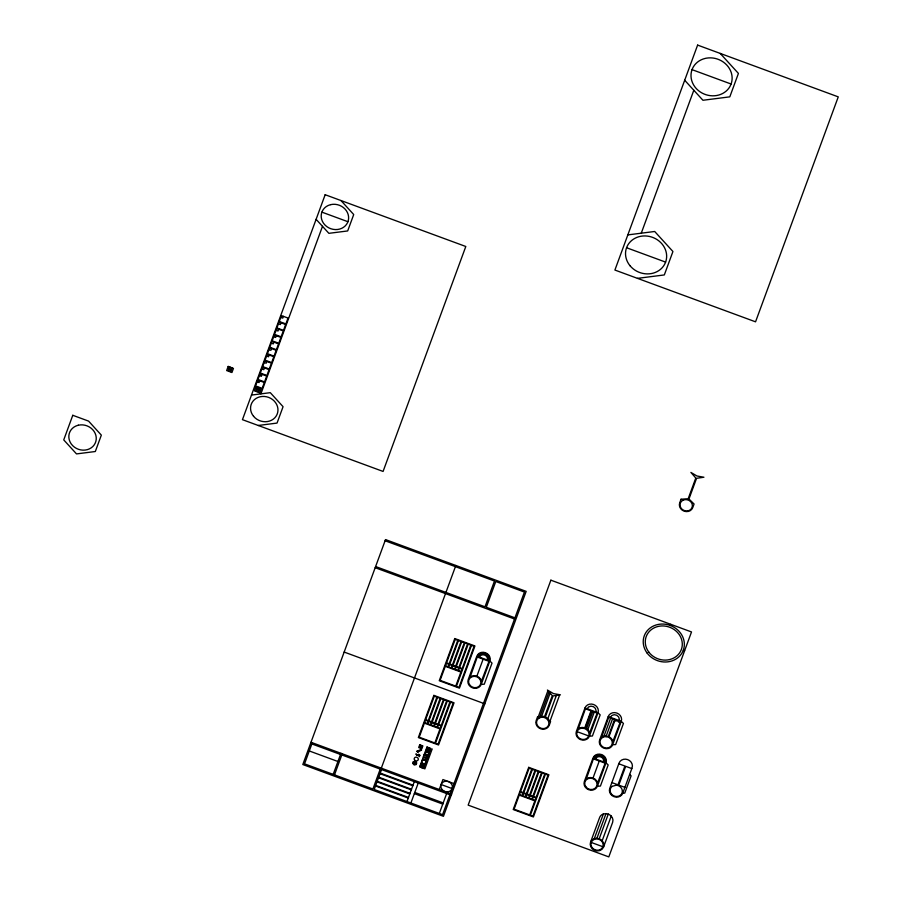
<?xml version="1.0" encoding="UTF-8"?>
<svg xmlns="http://www.w3.org/2000/svg" width="902" height="902" viewBox="0 0 902 902"><rect width="100%" height="100%" fill="white"/><g stroke="black" fill="none" stroke-linecap="round" stroke-linejoin="round"><path stroke-width="1.35" d="M595.839 711.971L596.064 710.686A4.623 4.16 20.3 0 0 587.157 708.769M619.088 720.529L619.324 719.244A4.623 4.16 20.3 0 0 610.406 717.338M259.697 380.791L259.043 382.549L257.093 381.828M262.065 374.341L261.422 376.1L259.46 375.379M264.433 367.903L263.79 369.662L261.828 368.941M266.8 361.454L266.158 363.213L264.207 362.491M269.168 355.016L268.525 356.775L266.575 356.053M271.536 348.567L270.893 350.326L268.943 349.604M273.915 342.129L273.261 343.887L271.31 343.166M276.283 335.679L275.629 337.438L273.678 336.717M278.65 329.241L278.008 331L276.046 330.279M281.018 322.792L280.375 324.551L278.425 323.829M283.386 316.354L282.743 318.113L280.793 317.391M260.892 393.87L322.499 226.323M312.295 742.752L304.538 763.847L372.909 789.013L380.667 767.929M333.188 774.39L340.945 753.305M334.495 774.874L342.241 753.779M381.309 768.166L455.848 565.475M381.963 768.403L374.206 789.498L442.578 814.664L524.434 592.062L495.784 581.508L486.302 607.283L514.952 617.836M406.994 801.562L414.311 781.639M410.895 802.994L418.224 783.083M423.568 768.38L424.865 764.862L420.952 763.43L419.667 766.948L424.876 768.865L432.193 748.942M476.876 676.15L483.122 659.17M641.266 233.19L693.818 90.256M439.263 789.498L442.927 779.542L453.999 783.612M481.228 684.404L489.854 660.974A6.934 6.246 20.3 0 0 485.49 652.721A6.934 6.246 20.3 0 0 476.831 656.182L468.206 679.612A6.934 6.246 20.3 0 0 472.569 687.865A6.934 6.246 20.3 0 0 481.228 684.404L484.273 684.201L492.018 663.105L489.854 660.974M439.319 813.469L446.648 793.546M538.314 716.786L547.74 691.157M539.903 716.673L548.878 692.274M541.504 716.56L550.017 693.39M547.751 718.86L556.263 695.69M550.028 721.093L559.454 695.476M584.981 707.969L576.367 731.409A6.934 6.246 20.3 0 0 580.719 739.663A6.934 6.246 20.3 0 0 589.389 736.201L592.422 735.987L600.18 714.891L598.003 712.76A6.934 6.246 20.3 0 0 593.651 704.507A6.934 6.246 20.3 0 0 584.981 707.969L598.003 712.76L589.389 736.201M586.526 728.692L592.839 711.531M587.777 729.707L594.271 712.061M608.241 716.538L599.627 739.967A6.934 6.246 20.3 0 0 603.979 748.22A6.934 6.246 20.3 0 0 612.65 744.759L615.683 744.545L623.44 723.46L621.264 721.329A6.934 6.246 20.3 0 0 616.912 713.076A6.934 6.246 20.3 0 0 608.241 716.538L621.264 721.329L612.65 744.759M603.945 736.246L610.631 718.082M606.178 736.055L608.286 736.506L614.533 719.514L608.681 717.361L601.578 737.362A6.934 6.246 20.3 0 1 603.382 736.404L604.047 736.212A6.934 6.246 20.3 0 1 606.178 736.055L612.582 718.793M593.031 778.009L599.278 761.017M597.383 786.262L606.009 762.833A6.934 6.246 20.3 0 0 601.645 754.579A6.934 6.246 20.3 0 0 592.986 758.041L584.361 781.47A6.934 6.246 20.3 0 0 588.724 789.724A6.934 6.246 20.3 0 0 597.383 786.262L600.428 786.048L608.173 764.964L606.009 762.833M670.242 625.458L670.682 624.285M594.328 838.634L597.101 838.285A6.934 6.246 20.3 0 1 603.404 847.395A6.934 6.246 20.3 0 1 592.264 848.816A6.934 6.246 20.3 0 1 594.305 838.634L603.393 813.976L606.167 813.627A6.934 6.246 20.3 0 1 612.638 822.331L603.573 846.989L590.551 842.197L599.616 817.539A6.934 6.246 20.3 0 1 603.37 813.976M596.921 838.285L605.986 813.627M599.21 838.736L608.286 814.078M602.175 840.72L611.252 816.062M622.741 793.23L632.065 767.873A6.934 6.246 20.3 0 0 627.713 759.619A6.934 6.246 20.3 0 0 619.043 763.081L609.718 788.438A6.934 6.246 20.3 0 0 614.07 796.692A6.934 6.246 20.3 0 0 622.741 793.23L624.759 793.095L631.107 775.855L629.652 774.435M692.026 69.646L692.398 68.732A20.814 18.728 20.3 0 1 705.308 58.393L706.345 58.179A20.814 18.728 20.3 0 1 731.161 72.318L731.466 73.299A20.814 18.728 20.3 0 1 720.799 94.349A20.814 18.728 20.3 0 1 695.498 87.663L694.856 86.829A20.814 18.728 20.3 0 1 692.026 69.646L731.094 84.021M417.93 752.065L417.322 750.915M425.327 754.895C432.802 754.162 427.638 749.539 424.368 754.185C424.538 756 427.018 753.745 424.842 753.677M627.826 234.903L654.694 231.487L672.937 251.511L664.323 274.941L637.466 278.357M251.489 395.065L270.296 392.674L283.07 406.689L277.038 423.083L258.231 425.473M626.54 247.734L665.608 262.11M321.89 212.139L347.935 221.723M683.321 650.218L684.618 650.703M385.086 540.76L494.476 581.035L485.005 606.809L375.615 566.535M375.187 567.708L514.523 619.009M577.021 731.646L588.735 735.953M344.169 652.067L484.802 703.842M618.783 763.78L624.906 766.035L617.994 784.841L611.872 782.586M631.806 768.572L625.684 766.328L618.772 785.123L624.894 787.378M441.101 784.514L452.161 788.596M310.998 742.278L451.631 794.053M310.559 743.451L451.203 795.226M380.238 773.093L413.026 785.157M380.024 773.679L412.812 785.743M309.285 750.96L337.934 761.502M378.739 777.197L411.515 789.261M378.524 777.772L411.301 789.848M414.773 792.452L443.198 802.915M414.345 793.625L442.769 804.088M377.228 781.29L410.004 793.354M377.013 781.876L409.79 793.94M375.717 785.394L408.493 797.458M375.503 785.98L408.279 798.044M427.492 757.714L423.331 756.981L426.973 759.123M720.179 53.398L738.422 73.423L729.808 96.852L702.94 100.269L684.697 80.244M340.945 200.526L353.719 214.541L347.687 230.946L328.88 233.336L316.106 219.321M594.61 758.638A5.209 4.679 20.3 0 1 601.104 756.034A5.209 4.679 20.3 0 1 604.374 762.235M595.591 758.999A4.16 3.743 20.3 0 1 600.788 756.913A4.16 3.743 20.3 0 1 603.404 761.874M479.436 657.141A4.16 3.743 20.3 0 1 484.633 655.066A4.16 3.743 20.3 0 1 487.249 660.016M478.455 656.78A5.209 4.679 20.3 0 1 484.949 654.187A5.209 4.679 20.3 0 1 488.219 660.377M580.392 728.444A6.246 5.615 20.3 0 0 577.415 736.1A6.246 5.615 20.3 0 0 586.12 738.839A6.246 5.615 20.3 0 0 587.89 730.8L585.421 728.782L582.264 728.106A6.201 5.57 20.3 0 0 580.414 728.433M257.938 381.242L258.863 381.422L257.961 381.174M259.111 381.332C257.521 383.35 257.453 378.896 259.111 381.332M416.848 751.411L417.806 752.121L421.651 749.99L420.727 749.551L416.848 751.411M72.78 415.292L63.738 439.894L76.512 453.909L95.319 451.519L101.34 435.125L88.576 421.11L72.78 415.292M228.183 366.415L226.65 370.564L227.98 371.06L229.514 366.9L228.183 366.415M230.168 367.148L228.634 371.297L229.965 371.782L231.487 367.633L230.168 367.148M232.118 367.926L230.619 372.03L231.949 372.515L233.449 368.411L232.118 367.926M325.16 194.719L242.446 419.667L383.079 471.442L465.804 246.494L325.16 194.719M257.735 380.069L255.582 385.932L262.178 388.356L264.331 382.493L257.735 380.069M260.114 373.631L257.961 379.483L264.545 381.907L266.699 376.055L260.114 373.631M262.482 367.182L260.328 373.045L266.913 375.469L269.067 369.606L262.482 367.182M264.85 360.744L262.696 366.595L269.292 369.019L271.446 363.168L264.85 360.744M267.217 354.294L265.064 360.157L271.66 362.581L273.813 356.718L267.217 354.294M269.585 347.856L267.432 353.708L274.028 356.132L276.181 350.28L269.585 347.856M271.953 341.407L269.799 347.27L276.395 349.694L278.549 343.831L271.953 341.407M274.332 334.958L272.167 340.821L278.763 343.245L280.917 337.393L274.332 334.958M276.7 328.52L274.546 334.383L281.131 336.807L283.284 330.944L276.7 328.52M279.068 322.07L276.914 327.933L283.499 330.357L285.663 324.506L279.068 322.07M281.435 315.632L279.282 321.495L285.878 323.919L288.031 318.056L281.435 315.632M260.001 374.804L261.084 375.796L260.362 375.063L261.411 374.905L260.599 374.375C263.576 374.702 258.299 373.496 261.039 374.928L260.001 374.804M256.021 386.755L254.499 390.904L255.83 391.4L257.352 387.24L256.021 386.755M258.006 387.488L256.472 391.637L257.803 392.122L259.336 387.973L258.006 387.488M259.968 388.266L258.457 392.359L259.787 392.855L261.298 388.751L259.968 388.266M385.526 539.588L302.813 764.535L443.446 816.31L526.17 591.362L385.526 539.588M433.862 695.374L418.348 737.554L438.53 744.984L454.044 702.805L433.862 695.374M454.755 638.537L439.251 680.717L459.434 688.147L474.937 645.967L454.755 638.537M424.391 723.145L419.216 737.205L434.843 742.955L440.007 728.895L424.391 723.145M425.462 720.213L424.605 722.558L427.21 723.517L428.067 721.172L425.462 720.213M434.29 696.197L425.676 719.627L428.281 720.585L436.895 697.156L434.29 696.197M445.284 666.307L440.108 680.367L455.735 686.118L460.911 672.069L445.284 666.307M446.355 663.387L445.498 665.721L448.102 666.679L448.959 664.346L446.355 663.387M455.194 639.36L446.58 662.801L449.185 663.759L457.799 640.319L455.194 639.36M413.375 761.638L412.733 763.396L414.097 764.896L416.115 764.637L416.758 762.878L415.394 761.378L413.375 761.638M419.734 744.748L418.697 747.566L421.82 748.716L422.858 745.898L419.734 744.748M413.691 761.976L413.195 763.329L414.243 764.49L415.799 764.287L416.296 762.934L415.236 761.784L413.691 761.976M428.721 721.408L427.852 723.754L430.457 724.712L431.325 722.367L428.721 721.408M437.549 697.393L428.935 720.822L431.539 721.78L440.153 698.351L437.549 697.393M449.613 664.582L448.756 666.928L451.361 667.886L452.218 665.541L449.613 664.582M458.453 640.567L449.827 663.996L452.432 664.954L461.057 641.525L458.453 640.567M413.792 762.517L414.142 763.983L415.698 763.757L415.348 762.291L413.792 762.517M420.073 745.413L419.543 746.879L421.696 746.01L420.073 745.413M422.012 746.597L421.471 748.051L419.847 747.454L422.012 746.597M419.847 755.301L419.329 756.71L418.415 755.177L416.848 755.402L415.935 753.869L417.017 754.929L418.753 754.241L419.847 755.301M431.979 722.615L431.111 724.96L433.715 725.918L434.584 723.573L431.979 722.615M440.807 698.599L432.193 722.028L434.798 722.987L443.412 699.557L440.807 698.599M452.872 665.777L452.015 668.123L454.619 669.081L455.476 666.736L452.872 665.777M461.7 641.762L453.086 665.191L455.69 666.15L464.305 642.72L461.7 641.762M435.226 723.81L434.369 726.155L436.974 727.113L437.831 724.768L435.226 723.81M444.066 699.794L435.44 723.224L438.045 724.182L446.67 700.753L444.066 699.794M456.13 666.973L455.262 669.318L457.866 670.276L458.735 667.931L456.13 666.973M464.958 642.957L456.344 666.386L458.949 667.356L467.563 643.915L464.958 642.957M422.463 759.326L421.178 762.844L425.079 764.276L426.375 760.769L422.463 759.326M423.974 755.222L422.677 758.74L426.59 760.183L427.875 756.665L423.974 755.222M425.485 751.129L424.188 754.636L428.1 756.079L429.386 752.561L425.485 751.129M426.984 747.025L425.699 750.543L429.6 751.975L430.897 748.468L426.984 747.025M420.896 764.4L420.253 766.159L421.617 767.658L423.636 767.41L424.278 765.651L422.914 764.152L420.896 764.4M427.255 747.521L426.218 750.329L429.341 751.479L430.378 748.671L427.255 747.521M421.211 764.749L420.715 766.102L421.764 767.252L423.32 767.061L423.816 765.708L422.756 764.558L421.211 764.749M421.313 765.291L421.662 766.745L423.218 766.52L422.869 765.065L421.313 765.291M427.593 748.186L427.063 749.641L429.217 748.784L427.593 748.186M429.532 749.359L428.991 750.825L427.368 750.227L429.532 749.359M438.485 725.005L437.628 727.35L440.232 728.309L441.089 725.963L438.485 725.005M447.313 700.989L438.699 724.419L441.303 725.377L449.918 701.948L447.313 700.989M459.377 668.179L458.52 670.524L461.125 671.483L461.982 669.137L459.377 668.179M468.217 644.163L459.603 667.593L462.207 668.551L470.821 645.122L468.217 644.163M450.572 702.184L435.497 743.192L438.101 744.15L453.176 703.143L450.572 702.184M471.475 645.358L456.389 686.366L458.994 687.324L474.08 646.317L471.475 645.358M697.618 45.1L614.905 270.048L755.549 321.822L838.262 96.875L697.618 45.1M477.259 657.006L470.156 677.007A6.934 6.246 20.3 0 1 481.442 681.157L488.985 661.324L477.259 657.006M550.874 580.178L468.161 805.125L608.805 856.9L691.518 631.952L550.874 580.178M537.558 716.842L536.205 720.495A6.934 6.246 20.3 0 0 540.569 728.76A6.934 6.246 20.3 0 0 549.228 725.298L550.581 721.634L545.462 716.628L553.084 695.916L560.435 694.833L553.49 693.604L547.413 690.041L552.295 695.634L544.684 716.335L537.558 716.842M528.719 767.343L513.215 809.522L533.398 816.953L548.901 774.773L528.719 767.343M519.248 795.113L514.084 809.173L529.711 814.923L534.875 800.863L519.248 795.113M520.33 792.182L519.462 794.527L522.066 795.485L522.934 793.151L520.33 792.182M529.158 768.166L520.544 791.606L523.149 792.565L531.763 769.124L529.158 768.166M523.577 793.388L522.72 795.733L525.325 796.692L526.182 794.346L523.577 793.388M532.417 769.372L523.791 792.802L526.396 793.76L535.021 770.331L532.417 769.372M526.836 794.583L525.979 796.928L528.583 797.887L529.44 795.541L526.836 794.583M535.664 770.567L527.05 793.997L529.654 794.955L538.268 771.526L535.664 770.567M530.094 795.778L529.226 798.123L531.83 799.082L532.699 796.737L530.094 795.778M538.922 771.762L530.308 795.192L532.913 796.15L541.527 772.721L538.922 771.762M533.353 796.985L532.484 799.319L535.089 800.288L535.957 797.943L533.353 796.985M542.181 772.958L533.567 796.398L536.171 797.357L544.785 773.927L542.181 772.958M545.439 774.164L530.353 815.171L532.958 816.13L548.044 775.122L545.439 774.164M585.421 708.792L578.317 728.793A6.934 6.246 20.3 0 1 580.121 727.846L580.798 727.655A6.934 6.246 20.3 0 1 582.918 727.486L584.767 727.858L591.013 710.855L585.421 708.792M591.543 711.047L585.285 728.049L588.003 729.921A6.934 6.246 20.3 0 1 589.592 732.943L597.135 713.11L591.543 711.047M681.044 499.223L679.691 502.888A6.934 6.246 20.3 0 0 684.054 511.141A6.934 6.246 20.3 0 0 692.713 507.679L694.066 504.015L688.959 499.009L696.569 478.308L703.921 477.226L696.975 475.997L690.898 472.422L695.792 478.015L688.181 498.727L681.044 499.223M593.415 758.864L586.311 778.866A6.934 6.246 20.3 0 1 597.586 783.015L605.141 763.171L593.415 758.864M614.848 720.698L608.929 736.776A6.934 6.246 20.3 0 1 612.853 741.512L620.057 722.615L618.355 721.983L618.704 721.048L614.848 720.698M612.154 786.364L611.703 786.758A6.201 5.581 20.3 0 0 611.804 794.459A6.201 5.581 20.3 0 0 620.148 795.429A6.201 5.581 20.3 0 0 621.207 787.863L619.854 786.521A6.201 5.581 20.3 0 0 616.258 785.202L612.154 786.364M683.152 500.159L682.611 500.441A6.246 5.615 20.3 0 0 680.841 507.758A6.246 5.615 20.3 0 0 688.688 510.645A6.246 5.615 20.3 0 0 692.093 503.936L691.857 503.361A6.246 5.615 20.3 0 0 683.152 500.159M539.655 717.766L539.114 718.048A6.246 5.615 20.3 0 0 537.355 725.366A6.246 5.615 20.3 0 0 545.203 728.264A6.246 5.615 20.3 0 0 548.596 721.544L548.371 720.969A6.246 5.615 20.3 0 0 539.655 717.766M594.023 839.503L593.482 839.785A6.201 5.581 20.3 0 0 592.084 847.576A6.201 5.581 20.3 0 0 600.631 849.402A6.201 5.581 20.3 0 0 602.04 841.622L601.634 841.138A6.201 5.581 20.3 0 0 597.09 838.961L596.447 838.95A6.201 5.581 20.3 0 0 594.023 839.503M330.741 204.63L330.064 204.81A13.88 12.481 20.3 0 0 323.367 223.019L323.773 223.595A13.88 12.481 20.3 0 0 341.711 228.33A13.88 12.481 20.3 0 0 347.473 212.658A13.88 12.481 20.3 0 0 330.741 204.63M78.373 425.214L77.696 425.383A13.88 12.481 20.3 0 0 70.999 443.592L71.405 444.167A13.88 12.481 20.3 0 0 89.332 448.914A13.88 12.481 20.3 0 0 95.105 433.231A13.88 12.481 20.3 0 0 78.373 425.214M606.167 736.686L605.524 736.675A6.201 5.57 20.3 0 0 603.675 736.99A6.246 5.615 20.3 0 0 601.127 745.356A6.246 5.615 20.3 0 0 610.699 746.484A6.246 5.615 20.3 0 0 609.256 737.656L608.681 737.34A6.246 5.615 20.3 0 0 606.167 736.686M489.2 660.738L477.474 656.419A6.246 5.615 20.3 0 1 485.276 653.307A6.246 5.615 20.3 0 1 489.2 660.738M605.355 762.585L593.629 758.278A6.246 5.615 20.3 0 1 601.431 755.166A6.246 5.615 20.3 0 1 605.355 762.585M441.89 789.385A5.897 5.311 20.3 0 0 451.947 789.103A5.897 5.311 20.3 0 0 446.05 781.177A5.897 5.311 20.3 0 0 441.89 789.385M422.102 762.799A2.086 1.872 20.3 0 0 425.643 762.697A2.086 1.872 20.3 0 0 423.568 759.901A2.086 1.872 20.3 0 0 422.102 762.799M414.582 760.036A2.086 1.872 20.3 0 0 418.122 759.935A2.086 1.872 20.3 0 0 416.047 757.139A2.086 1.872 20.3 0 0 414.582 760.036M647.072 653.014A20.814 18.728 20.3 0 0 682.532 652.011A20.814 18.728 20.3 0 0 661.741 624.049A20.814 18.728 20.3 0 0 647.072 653.014M648.752 652.022A18.739 16.856 20.3 0 0 680.66 651.12A18.739 16.856 20.3 0 0 661.944 625.943A18.739 16.856 20.3 0 0 648.752 652.022M585.86 786.86A6.246 5.615 20.3 0 0 596.504 786.567A6.246 5.615 20.3 0 0 590.269 778.167A6.246 5.615 20.3 0 0 585.86 786.86M469.705 685.013A6.246 5.615 20.3 0 0 480.349 684.708A6.246 5.615 20.3 0 0 474.114 676.32A6.246 5.615 20.3 0 0 469.705 685.013M630.024 265.74A20.814 18.728 20.3 0 0 665.248 263.023A20.814 18.728 20.3 0 0 642.968 235.997A20.814 18.728 20.3 0 0 630.024 265.74M253.552 416.284A13.88 12.481 20.3 0 0 277.038 414.48A13.88 12.481 20.3 0 0 262.189 396.463A13.88 12.481 20.3 0 0 253.552 416.284"/></g></svg>
